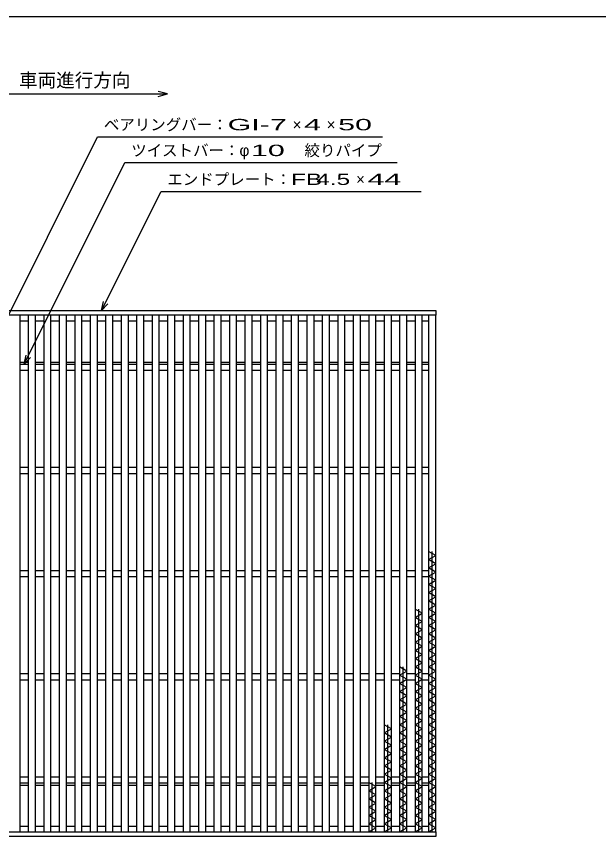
# Model space of a CAD drawing. Units: millimetres, scale not verified. Extents: x -1092 to 1039, y -770 to 632.
# Drawn here: x -710 to -145, y -163 to 632 of the extents above; entities that cross this region are included whole.
import ezdxf
from ezdxf.enums import TextEntityAlignment as Align

# ---------------------------------------------------------------- set-up
doc = ezdxf.new("R2010")
doc.units = ezdxf.units.MM
doc.header["$LTSCALE"] = 6
for name, color, linetype, lineweight in [('0_2', 150, 'Continuous', 25), ('16', 3, 'Continuous', 25), ('22', 4, 'Continuous', 25)]:
    doc.layers.add(name, color=color, linetype=linetype, lineweight=lineweight)
doc.styles.add('ベクトル', font='')
doc.styles.get('ベクトル').set_extended_font_data('ベクトル')

msp = doc.modelspace()

# ---------------------------------------------------------------- linework, layer by layer
at = {"layer": '0_2'}
msp.add_line((-1037.4, 632.1), (1038.6, 632.1), dxfattribs=at)
at = {"layer": '16'}
for p, q in [((-803, 347), (-303, 347)), ((-303, 342.5), (-803, 342.5)), ((-706, 342.5), (-713, 342.5)), ((-706, -158.5), (-706, 342.5)), ((-698, 342.5), (-698, -158.5)), ((-691, 342.5), (-698, 342.5)), ((-691, -158.5), (-691, 342.5)), ((-683, 342.5), (-683, -158.5)), ((-676, 342.5), (-683, 342.5)), ((-676, -158.5), (-676, 342.5)), ((-668, 342.5), (-668, -158.5)), ((-661, 342.5), (-668, 342.5)), ((-661, -158.5), (-661, 342.5)), ((-653, 342.5), (-653, -158.5)), ((-646, 342.5), (-653, 342.5)), ((-646, -158.5), (-646, 342.5)), ((-638, 342.5), (-638, -158.5)), ((-631, 342.5), (-638, 342.5)), ((-631, -158.5), (-631, 342.5)), ((-623, 342.5), (-623, -158.5)), ((-616, 342.5), (-623, 342.5)), ((-616, -158.5), (-616, 342.5)), ((-608, 342.5), (-608, -158.5)), ((-601, 342.5), (-608, 342.5)), ((-601, -158.5), (-601, 342.5)), ((-593, 342.5), (-593, -158.5)), ((-586, 342.5), (-593, 342.5)), ((-586, -158.5), (-586, 342.5)), ((-578, 342.5), (-578, -158.5)), ((-571, 342.5), (-578, 342.5)), ((-571, -158.5), (-571, 342.5)), ((-563, 342.5), (-563, -158.5)), ((-556, 342.5), (-563, 342.5)), ((-556, -158.5), (-556, 342.5)), ((-548, 342.5), (-548, -158.5)), ((-541, 342.5), (-548, 342.5)), ((-541, -158.5), (-541, 342.5)), ((-533, 342.5), (-533, -158.5)), ((-526, 342.5), (-533, 342.5)), ((-526, -158.5), (-526, 342.5)), ((-518, 342.5), (-518, -158.5)), ((-511, 342.5), (-518, 342.5)), ((-511, -158.5), (-511, 342.5)), ((-503, 342.5), (-503, -158.5)), ((-496, 342.5), (-503, 342.5)), ((-496, -158.5), (-496, 342.5)), ((-488, 342.5), (-488, -158.5)), ((-481, 342.5), (-488, 342.5)), ((-481, -158.5), (-481, 342.5)), ((-473, 342.5), (-473, -158.5)), ((-466, 342.5), (-473, 342.5)), ((-466, -158.5), (-466, 342.5)), ((-458, 342.5), (-458, -158.5)), ((-451, 342.5), (-458, 342.5)), ((-451, -158.5), (-451, 342.5)), ((-443, 342.5), (-443, -158.5)), ((-436, 342.5), (-443, 342.5)), ((-436, -158.5), (-436, 342.5)), ((-428, 342.5), (-428, -158.5)), ((-421, 342.5), (-428, 342.5)), ((-421, -158.5), (-421, 342.5)), ((-413, 342.5), (-413, -158.5)), ((-406, 342.5), (-413, 342.5)), ((-406, -158.5), (-406, 342.5)), ((-398, 342.5), (-398, -158.5)), ((-391, 342.5), (-398, 342.5)), ((-391, -158.5), (-391, 342.5)), ((-383, 342.5), (-383, -158.5)), ((-376, 342.5), (-383, 342.5)), ((-376, -158.5), (-376, 342.5)), ((-368, 342.5), (-368, -158.5)), ((-361, 342.5), (-368, 342.5)), ((-361, -158.5), (-361, 342.5)), ((-353, 342.5), (-353, -158.5)), ((-346, 342.5), (-353, 342.5)), ((-346, -158.5), (-346, 342.5)), ((-338, 342.5), (-338, -158.5)), ((-331, 342.5), (-338, 342.5)), ((-331, -158.5), (-331, 342.5)), ((-323, 342.5), (-323, -158.5)), ((-316, 342.5), (-323, 342.5)), ((-316, -158.5), (-316, 342.5)), ((-310, 342.5), (-310, -158.5)), ((-303, 342.5), (-310, 342.5)), ((-303, 347), (-303, 342.5)), ((-303, -158.5), (-303, 342.5)), ((-706, 337), (-698, 337)), ((-691, 337), (-683, 337)), ((-676, 337), (-668, 337)), ((-661, 337), (-653, 337)), ((-646, 337), (-638, 337)), ((-631, 337), (-623, 337)), ((-616, 337), (-608, 337)), ((-601, 337), (-593, 337)), ((-586, 337), (-578, 337)), ((-571, 337), (-563, 337)), ((-556, 337), (-548, 337)), ((-541, 337), (-533, 337)), ((-526, 337), (-518, 337)), ((-511, 337), (-503, 337)), ((-496, 337), (-488, 337)), ((-481, 337), (-473, 337)), ((-466, 337), (-458, 337)), ((-451, 337), (-443, 337)), ((-436, 337), (-428, 337)), ((-421, 337), (-413, 337)), ((-406, 337), (-398, 337)), ((-391, 337), (-383, 337)), ((-376, 337), (-368, 337)), ((-361, 337), (-353, 337)), ((-346, 337), (-338, 337)), ((-331, 337), (-323, 337)), ((-316, 337), (-310, 337)), ((-706, 297), (-698, 297)), ((-706, 295), (-698, 295)), ((-691, 297), (-683, 297)), ((-691, 295), (-683, 295)), ((-676, 297), (-668, 297)), ((-676, 295), (-668, 295)), ((-661, 297), (-653, 297)), ((-661, 295), (-653, 295)), ((-646, 297), (-638, 297)), ((-646, 295), (-638, 295)), ((-631, 297), (-623, 297)), ((-631, 295), (-623, 295)), ((-616, 297), (-608, 297)), ((-616, 295), (-608, 295)), ((-601, 297), (-593, 297)), ((-601, 295), (-593, 295)), ((-586, 297), (-578, 297)), ((-586, 295), (-578, 295)), ((-571, 297), (-563, 297)), ((-571, 295), (-563, 295)), ((-556, 297), (-548, 297)), ((-556, 295), (-548, 295)), ((-541, 297), (-533, 297)), ((-541, 295), (-533, 295)), ((-526, 297), (-518, 297)), ((-526, 295), (-518, 295)), ((-511, 297), (-503, 297)), ((-511, 295), (-503, 295)), ((-496, 297), (-488, 297)), ((-496, 295), (-488, 295)), ((-481, 297), (-473, 297)), ((-481, 295), (-473, 295)), ((-466, 297), (-458, 297)), ((-466, 295), (-458, 295)), ((-451, 297), (-443, 297)), ((-451, 295), (-443, 295)), ((-436, 297), (-428, 297)), ((-436, 295), (-428, 295)), ((-421, 297), (-413, 297)), ((-421, 295), (-413, 295)), ((-406, 297), (-398, 297)), ((-406, 295), (-398, 295)), ((-391, 297), (-383, 297)), ((-391, 295), (-383, 295)), ((-376, 297), (-368, 297)), ((-376, 295), (-368, 295)), ((-361, 297), (-353, 297)), ((-361, 295), (-353, 295)), ((-346, 297), (-338, 297)), ((-346, 295), (-338, 295)), ((-331, 297), (-323, 297)), ((-331, 295), (-323, 295)), ((-316, 297), (-310, 297)), ((-316, 295), (-310, 295)), ((-706, 289), (-698, 289)), ((-691, 289), (-683, 289)), ((-676, 289), (-668, 289)), ((-661, 289), (-653, 289)), ((-646, 289), (-638, 289)), ((-631, 289), (-623, 289)), ((-616, 289), (-608, 289)), ((-601, 289), (-593, 289)), ((-586, 289), (-578, 289)), ((-571, 289), (-563, 289)), ((-556, 289), (-548, 289)), ((-541, 289), (-533, 289)), ((-526, 289), (-518, 289)), ((-511, 289), (-503, 289)), ((-496, 289), (-488, 289)), ((-481, 289), (-473, 289)), ((-466, 289), (-458, 289)), ((-451, 289), (-443, 289)), ((-436, 289), (-428, 289)), ((-421, 289), (-413, 289)), ((-406, 289), (-398, 289)), ((-391, 289), (-383, 289)), ((-376, 289), (-368, 289)), ((-361, 289), (-353, 289)), ((-346, 289), (-338, 289)), ((-331, 289), (-323, 289)), ((-316, 289), (-310, 289)), ((-706, 195), (-698, 195)), ((-691, 195), (-683, 195)), ((-676, 195), (-668, 195)), ((-661, 195), (-653, 195)), ((-646, 195), (-638, 195)), ((-631, 195), (-623, 195)), ((-616, 195), (-608, 195)), ((-601, 195), (-593, 195)), ((-586, 195), (-578, 195)), ((-571, 195), (-563, 195)), ((-556, 195), (-548, 195)), ((-541, 195), (-533, 195)), ((-526, 195), (-518, 195)), ((-511, 195), (-503, 195)), ((-496, 195), (-488, 195)), ((-481, 195), (-473, 195)), ((-466, 195), (-458, 195)), ((-451, 195), (-443, 195)), ((-436, 195), (-428, 195)), ((-421, 195), (-413, 195)), ((-406, 195), (-398, 195)), ((-391, 195), (-383, 195)), ((-376, 195), (-368, 195)), ((-361, 195), (-353, 195)), ((-346, 195), (-338, 195)), ((-331, 195), (-323, 195)), ((-316, 195), (-310, 195)), ((-706, 189), (-698, 189)), ((-691, 189), (-683, 189)), ((-676, 189), (-668, 189)), ((-661, 189), (-653, 189)), ((-646, 189), (-638, 189)), ((-631, 189), (-623, 189)), ((-616, 189), (-608, 189)), ((-601, 189), (-593, 189)), ((-586, 189), (-578, 189)), ((-571, 189), (-563, 189)), ((-556, 189), (-548, 189)), ((-541, 189), (-533, 189)), ((-526, 189), (-518, 189)), ((-511, 189), (-503, 189)), ((-496, 189), (-488, 189)), ((-481, 189), (-473, 189)), ((-466, 189), (-458, 189)), ((-451, 189), (-443, 189)), ((-436, 189), (-428, 189)), ((-421, 189), (-413, 189)), ((-406, 189), (-398, 189)), ((-391, 189), (-383, 189)), ((-376, 189), (-368, 189)), ((-361, 189), (-353, 189)), ((-346, 189), (-338, 189)), ((-331, 189), (-323, 189)), ((-316, 189), (-310, 189)), ((-303, 109.5), (-310, 113.5)), ((-306.5, -158.5), (-306.5, 113.5)), ((-310, 105.5), (-303, 109.5)), ((-303, 101.5), (-310, 105.5)), ((-310, 97.5), (-303, 101.5)), ((-303, 93.5), (-310, 97.5)), ((-706, 95), (-698, 95)), ((-706, 89), (-698, 89)), ((-691, 95), (-683, 95)), ((-691, 89), (-683, 89)), ((-676, 95), (-668, 95)), ((-676, 89), (-668, 89)), ((-661, 95), (-653, 95)), ((-661, 89), (-653, 89)), ((-646, 95), (-638, 95)), ((-646, 89), (-638, 89)), ((-631, 95), (-623, 95)), ((-631, 89), (-623, 89)), ((-616, 95), (-608, 95)), ((-616, 89), (-608, 89)), ((-601, 95), (-593, 95)), ((-601, 89), (-593, 89)), ((-586, 95), (-578, 95)), ((-586, 89), (-578, 89)), ((-571, 95), (-563, 95)), ((-571, 89), (-563, 89)), ((-556, 95), (-548, 95)), ((-556, 89), (-548, 89)), ((-541, 95), (-533, 95)), ((-541, 89), (-533, 89)), ((-526, 95), (-518, 95)), ((-526, 89), (-518, 89)), ((-511, 95), (-503, 95)), ((-511, 89), (-503, 89)), ((-496, 95), (-488, 95)), ((-496, 89), (-488, 89)), ((-481, 95), (-473, 95)), ((-481, 89), (-473, 89)), ((-466, 95), (-458, 95)), ((-466, 89), (-458, 89)), ((-451, 95), (-443, 95)), ((-451, 89), (-443, 89)), ((-436, 95), (-428, 95)), ((-436, 89), (-428, 89)), ((-421, 95), (-413, 95)), ((-421, 89), (-413, 89)), ((-406, 95), (-398, 95)), ((-406, 89), (-398, 89)), ((-391, 95), (-383, 95)), ((-391, 89), (-383, 89)), ((-376, 95), (-368, 95)), ((-376, 89), (-368, 89)), ((-361, 95), (-353, 95)), ((-361, 89), (-353, 89)), ((-346, 95), (-338, 95)), ((-346, 89), (-338, 89)), ((-331, 95), (-323, 95)), ((-331, 89), (-323, 89)), ((-316, 95), (-310, 95)), ((-316, 89), (-310, 89)), ((-310, 89.5), (-303, 93.5)), ((-303, 85.5), (-310, 89.5)), ((-310, 81.5), (-303, 85.5)), ((-303, 77.5), (-310, 81.5)), ((-310, 73.5), (-303, 77.5)), ((-303, 69.5), (-310, 73.5)), ((-310, 65.5), (-303, 69.5)), ((-303, 61.5), (-310, 65.5)), ((-316, 53.5), (-323, 57.5)), ((-319.5, -158.5), (-319.5, 57.5)), ((-310, 57.5), (-303, 61.5)), ((-303, 53.5), (-310, 57.5)), ((-323, 49.5), (-316, 53.5)), ((-316, 45.5), (-323, 49.5)), ((-310, 49.5), (-303, 53.5)), ((-303, 45.5), (-310, 49.5)), ((-323, 41.5), (-316, 45.5)), ((-316, 37.5), (-323, 41.5)), ((-310, 41.5), (-303, 45.5)), ((-303, 37.5), (-310, 41.5)), ((-323, 33.5), (-316, 37.5)), ((-316, 29.5), (-323, 33.5)), ((-310, 33.5), (-303, 37.5)), ((-303, 29.5), (-310, 33.5)), ((-323, 25.5), (-316, 29.5)), ((-316, 21.5), (-323, 25.5)), ((-310, 25.5), (-303, 29.5)), ((-303, 21.5), (-310, 25.5)), ((-323, 17.5), (-316, 21.5)), ((-316, 13.5), (-323, 17.5)), ((-310, 17.5), (-303, 21.5)), ((-303, 13.5), (-310, 17.5)), ((-323, 9.5), (-316, 13.5)), ((-316, 5.5), (-323, 9.5)), ((-310, 9.5), (-303, 13.5)), ((-303, 5.5), (-310, 9.5)), ((-331, -2.5), (-338, 1.5)), ((-334.5, -158.5), (-334.5, 1.5)), ((-323, 1.5), (-316, 5.5)), ((-316, -2.5), (-323, 1.5)), ((-310, 1.5), (-303, 5.5)), ((-303, -2.5), (-310, 1.5)), ((-706, -5), (-698, -5)), ((-691, -5), (-683, -5)), ((-676, -5), (-668, -5)), ((-661, -5), (-653, -5)), ((-646, -5), (-638, -5)), ((-631, -5), (-623, -5)), ((-616, -5), (-608, -5)), ((-601, -5), (-593, -5)), ((-586, -5), (-578, -5)), ((-571, -5), (-563, -5)), ((-556, -5), (-548, -5)), ((-541, -5), (-533, -5)), ((-526, -5), (-518, -5)), ((-511, -5), (-503, -5)), ((-496, -5), (-488, -5)), ((-481, -5), (-473, -5)), ((-466, -5), (-458, -5)), ((-451, -5), (-443, -5)), ((-436, -5), (-428, -5)), ((-421, -5), (-413, -5)), ((-406, -5), (-398, -5)), ((-391, -5), (-383, -5)), ((-376, -5), (-368, -5)), ((-361, -5), (-353, -5)), ((-346, -5), (-338, -5)), ((-338, -6.5), (-331, -2.5)), ((-331, -10.5), (-338, -6.5)), ((-331, -5), (-323, -5)), ((-323, -6.5), (-316, -2.5)), ((-316, -10.5), (-323, -6.5)), ((-316, -5), (-310, -5)), ((-310, -6.5), (-303, -2.5)), ((-303, -10.5), (-310, -6.5)), ((-706, -11), (-698, -11)), ((-691, -11), (-683, -11)), ((-676, -11), (-668, -11)), ((-661, -11), (-653, -11)), ((-646, -11), (-638, -11)), ((-631, -11), (-623, -11)), ((-616, -11), (-608, -11)), ((-601, -11), (-593, -11)), ((-586, -11), (-578, -11)), ((-571, -11), (-563, -11)), ((-556, -11), (-548, -11)), ((-541, -11), (-533, -11)), ((-526, -11), (-518, -11)), ((-511, -11), (-503, -11)), ((-496, -11), (-488, -11)), ((-481, -11), (-473, -11)), ((-466, -11), (-458, -11)), ((-451, -11), (-443, -11)), ((-436, -11), (-428, -11)), ((-421, -11), (-413, -11)), ((-406, -11), (-398, -11)), ((-391, -11), (-383, -11)), ((-376, -11), (-368, -11)), ((-361, -11), (-353, -11)), ((-346, -11), (-338, -11)), ((-338, -14.5), (-331, -10.5)), ((-331, -18.5), (-338, -14.5)), ((-331, -11), (-323, -11)), ((-323, -14.5), (-316, -10.5)), ((-316, -18.5), (-323, -14.5)), ((-316, -11), (-310, -11)), ((-310, -14.5), (-303, -10.5)), ((-303, -18.5), (-310, -14.5)), ((-338, -22.5), (-331, -18.5)), ((-331, -26.5), (-338, -22.5)), ((-323, -22.5), (-316, -18.5)), ((-316, -26.5), (-323, -22.5)), ((-310, -22.5), (-303, -18.5)), ((-303, -26.5), (-310, -22.5)), ((-338, -30.5), (-331, -26.5)), ((-331, -34.5), (-338, -30.5)), ((-323, -30.5), (-316, -26.5)), ((-316, -34.5), (-323, -30.5)), ((-310, -30.5), (-303, -26.5)), ((-303, -34.5), (-310, -30.5)), ((-338, -38.5), (-331, -34.5)), ((-331, -42.5), (-338, -38.5)), ((-323, -38.5), (-316, -34.5)), ((-316, -42.5), (-323, -38.5)), ((-310, -38.5), (-303, -34.5)), ((-303, -42.5), (-310, -38.5)), ((-338, -46.5), (-331, -42.5)), ((-331, -50.5), (-338, -46.5)), ((-323, -46.5), (-316, -42.5)), ((-316, -50.5), (-323, -46.5)), ((-310, -46.5), (-303, -42.5)), ((-303, -50.5), (-310, -46.5)), ((-346, -58.5), (-353, -54.5)), ((-349.5, -158.5), (-349.5, -54.5)), ((-338, -54.5), (-331, -50.5)), ((-331, -58.5), (-338, -54.5)), ((-323, -54.5), (-316, -50.5)), ((-316, -58.5), (-323, -54.5)), ((-310, -54.5), (-303, -50.5)), ((-303, -58.5), (-310, -54.5)), ((-353, -62.5), (-346, -58.5)), ((-346, -66.5), (-353, -62.5)), ((-338, -62.5), (-331, -58.5)), ((-331, -66.5), (-338, -62.5)), ((-323, -62.5), (-316, -58.5)), ((-316, -66.5), (-323, -62.5)), ((-310, -62.5), (-303, -58.5)), ((-303, -66.5), (-310, -62.5)), ((-353, -70.5), (-346, -66.5)), ((-346, -74.5), (-353, -70.5)), ((-338, -70.5), (-331, -66.5)), ((-331, -74.5), (-338, -70.5)), ((-323, -70.5), (-316, -66.5)), ((-316, -74.5), (-323, -70.5)), ((-310, -70.5), (-303, -66.5)), ((-303, -74.5), (-310, -70.5)), ((-353, -78.5), (-346, -74.5)), ((-346, -82.5), (-353, -78.5)), ((-338, -78.5), (-331, -74.5)), ((-331, -82.5), (-338, -78.5)), ((-323, -78.5), (-316, -74.5)), ((-316, -82.5), (-323, -78.5)), ((-310, -78.5), (-303, -74.5)), ((-303, -82.5), (-310, -78.5)), ((-353, -86.5), (-346, -82.5)), ((-346, -90.5), (-353, -86.5)), ((-338, -86.5), (-331, -82.5)), ((-331, -90.5), (-338, -86.5)), ((-323, -86.5), (-316, -82.5)), ((-316, -90.5), (-323, -86.5)), ((-310, -86.5), (-303, -82.5)), ((-303, -90.5), (-310, -86.5)), ((-353, -94.5), (-346, -90.5)), ((-346, -98.5), (-353, -94.5)), ((-338, -94.5), (-331, -90.5)), ((-331, -98.5), (-338, -94.5)), ((-323, -94.5), (-316, -90.5)), ((-316, -98.5), (-323, -94.5)), ((-310, -94.5), (-303, -90.5)), ((-303, -98.5), (-310, -94.5)), ((-353, -102.5), (-346, -98.5)), ((-346, -106.5), (-353, -102.5)), ((-338, -102.5), (-331, -98.5)), ((-331, -106.5), (-338, -102.5)), ((-323, -102.5), (-316, -98.5)), ((-316, -106.5), (-323, -102.5)), ((-310, -102.5), (-303, -98.5)), ((-303, -106.5), (-310, -102.5)), ((-706, -105), (-698, -105)), ((-706, -111), (-698, -111)), ((-691, -105), (-683, -105)), ((-691, -111), (-683, -111)), ((-676, -105), (-668, -105)), ((-676, -111), (-668, -111)), ((-661, -105), (-653, -105)), ((-661, -111), (-653, -111)), ((-646, -105), (-638, -105)), ((-646, -111), (-638, -111)), ((-631, -105), (-623, -105)), ((-631, -111), (-623, -111)), ((-616, -105), (-608, -105)), ((-616, -111), (-608, -111)), ((-601, -105), (-593, -105)), ((-601, -111), (-593, -111)), ((-586, -105), (-578, -105)), ((-586, -111), (-578, -111)), ((-571, -105), (-563, -105)), ((-571, -111), (-563, -111)), ((-556, -105), (-548, -105)), ((-556, -111), (-548, -111)), ((-541, -105), (-533, -105)), ((-541, -111), (-533, -111)), ((-526, -105), (-518, -105)), ((-526, -111), (-518, -111)), ((-511, -105), (-503, -105)), ((-511, -111), (-503, -111)), ((-496, -105), (-488, -105)), ((-496, -111), (-488, -111)), ((-481, -105), (-473, -105)), ((-481, -111), (-473, -111)), ((-466, -105), (-458, -105)), ((-466, -111), (-458, -111)), ((-451, -105), (-443, -105)), ((-451, -111), (-443, -111)), ((-436, -105), (-428, -105)), ((-436, -111), (-428, -111)), ((-421, -105), (-413, -105)), ((-421, -111), (-413, -111)), ((-406, -105), (-398, -105)), ((-406, -111), (-398, -111)), ((-391, -105), (-383, -105)), ((-391, -111), (-383, -111)), ((-376, -105), (-368, -105)), ((-376, -111), (-368, -111)), ((-361, -114.5), (-368, -110.5)), ((-364.5, -158.5), (-364.5, -110.5)), ((-361, -105), (-353, -105)), ((-361, -111), (-353, -111)), ((-353, -110.5), (-346, -106.5)), ((-346, -114.5), (-353, -110.5)), ((-346, -105), (-338, -105)), ((-346, -111), (-338, -111)), ((-338, -110.5), (-331, -106.5)), ((-331, -114.5), (-338, -110.5)), ((-331, -105), (-323, -105)), ((-331, -111), (-323, -111)), ((-323, -110.5), (-316, -106.5)), ((-316, -114.5), (-323, -110.5)), ((-316, -105), (-310, -105)), ((-316, -111), (-310, -111)), ((-310, -110.5), (-303, -106.5)), ((-303, -114.5), (-310, -110.5)), ((-706, -113), (-698, -113)), ((-691, -113), (-683, -113)), ((-676, -113), (-668, -113)), ((-661, -113), (-653, -113)), ((-646, -113), (-638, -113)), ((-631, -113), (-623, -113)), ((-616, -113), (-608, -113)), ((-601, -113), (-593, -113)), ((-586, -113), (-578, -113)), ((-571, -113), (-563, -113)), ((-556, -113), (-548, -113)), ((-541, -113), (-533, -113)), ((-526, -113), (-518, -113)), ((-511, -113), (-503, -113)), ((-496, -113), (-488, -113)), ((-481, -113), (-473, -113)), ((-466, -113), (-458, -113)), ((-451, -113), (-443, -113)), ((-436, -113), (-428, -113)), ((-421, -113), (-413, -113)), ((-406, -113), (-398, -113)), ((-391, -113), (-383, -113)), ((-376, -113), (-368, -113)), ((-368, -118.5), (-361, -114.5)), ((-361, -122.5), (-368, -118.5)), ((-361, -113), (-353, -113)), ((-353, -118.5), (-346, -114.5)), ((-346, -122.5), (-353, -118.5)), ((-346, -113), (-338, -113)), ((-338, -118.5), (-331, -114.5)), ((-331, -122.5), (-338, -118.5)), ((-331, -113), (-323, -113)), ((-323, -118.5), (-316, -114.5)), ((-316, -122.5), (-323, -118.5)), ((-316, -113), (-310, -113)), ((-310, -118.5), (-303, -114.5)), ((-303, -122.5), (-310, -118.5)), ((-368, -126.5), (-361, -122.5)), ((-361, -130.5), (-368, -126.5)), ((-353, -126.5), (-346, -122.5)), ((-346, -130.5), (-353, -126.5)), ((-338, -126.5), (-331, -122.5)), ((-331, -130.5), (-338, -126.5)), ((-323, -126.5), (-316, -122.5)), ((-316, -130.5), (-323, -126.5)), ((-310, -126.5), (-303, -122.5)), ((-303, -130.5), (-310, -126.5)), ((-368, -134.5), (-361, -130.5)), ((-361, -138.5), (-368, -134.5)), ((-353, -134.5), (-346, -130.5)), ((-346, -138.5), (-353, -134.5)), ((-338, -134.5), (-331, -130.5)), ((-331, -138.5), (-338, -134.5)), ((-323, -134.5), (-316, -130.5)), ((-316, -138.5), (-323, -134.5)), ((-310, -134.5), (-303, -130.5)), ((-303, -138.5), (-310, -134.5)), ((-368, -142.5), (-361, -138.5)), ((-361, -146.5), (-368, -142.5)), ((-353, -142.5), (-346, -138.5)), ((-346, -146.5), (-353, -142.5)), ((-338, -142.5), (-331, -138.5)), ((-331, -146.5), (-338, -142.5)), ((-323, -142.5), (-316, -138.5)), ((-316, -146.5), (-323, -142.5)), ((-310, -142.5), (-303, -138.5)), ((-303, -146.5), (-310, -142.5)), ((-368, -150.5), (-361, -146.5)), ((-361, -154.5), (-368, -150.5)), ((-353, -150.5), (-346, -146.5)), ((-346, -154.5), (-353, -150.5)), ((-338, -150.5), (-331, -146.5)), ((-331, -154.5), (-338, -150.5)), ((-323, -150.5), (-316, -146.5)), ((-316, -154.5), (-323, -150.5)), ((-310, -150.5), (-303, -146.5)), ((-303, -154.5), (-310, -150.5)), ((-803, -158.5), (-303, -158.5)), ((-713, -158.5), (-706, -158.5)), ((-706, -153), (-698, -153)), ((-698, -158.5), (-691, -158.5)), ((-691, -153), (-683, -153)), ((-683, -158.5), (-676, -158.5)), ((-676, -153), (-668, -153)), ((-668, -158.5), (-661, -158.5)), ((-661, -153), (-653, -153)), ((-653, -158.5), (-646, -158.5)), ((-646, -153), (-638, -153)), ((-638, -158.5), (-631, -158.5)), ((-631, -153), (-623, -153)), ((-623, -158.5), (-616, -158.5)), ((-616, -153), (-608, -153)), ((-608, -158.5), (-601, -158.5)), ((-601, -153), (-593, -153)), ((-593, -158.5), (-586, -158.5)), ((-586, -153), (-578, -153)), ((-578, -158.5), (-571, -158.5)), ((-571, -153), (-563, -153)), ((-563, -158.5), (-556, -158.5)), ((-556, -153), (-548, -153)), ((-548, -158.5), (-541, -158.5)), ((-541, -153), (-533, -153)), ((-533, -158.5), (-526, -158.5)), ((-526, -153), (-518, -153)), ((-518, -158.5), (-511, -158.5)), ((-511, -153), (-503, -153)), ((-503, -158.5), (-496, -158.5)), ((-496, -153), (-488, -153)), ((-488, -158.5), (-481, -158.5)), ((-481, -153), (-473, -153)), ((-473, -158.5), (-466, -158.5)), ((-466, -153), (-458, -153)), ((-458, -158.5), (-451, -158.5)), ((-451, -153), (-443, -153)), ((-443, -158.5), (-436, -158.5)), ((-436, -153), (-428, -153)), ((-428, -158.5), (-421, -158.5)), ((-421, -153), (-413, -153)), ((-413, -158.5), (-406, -158.5)), ((-406, -153), (-398, -153)), ((-398, -158.5), (-391, -158.5)), ((-391, -153), (-383, -153)), ((-383, -158.5), (-376, -158.5)), ((-376, -153), (-368, -153)), ((-368, -158.5), (-361, -154.5)), ((-368, -158.5), (-361, -158.5)), ((-361, -153), (-353, -153)), ((-353, -158.5), (-346, -154.5)), ((-353, -158.5), (-346, -158.5)), ((-346, -153), (-338, -153)), ((-338, -158.5), (-331, -154.5)), ((-338, -158.5), (-331, -158.5)), ((-331, -153), (-323, -153)), ((-323, -158.5), (-316, -154.5)), ((-323, -158.5), (-316, -158.5)), ((-316, -153), (-310, -153)), ((-310, -158.5), (-303, -154.5)), ((-310, -158.5), (-303, -158.5)), ((-303, -158.5), (-303, -163)), ((-303, -163), (-803, -163))]:
    msp.add_line(p, q, dxfattribs=at)
at = {"layer": '22'}
for p, q in [((-743, 557), (-563, 557)), ((-563, 557), (-572, 559.4)), ((-572, 554.6), (-563, 557)), ((-766, 245), (-630.75, 515.5)), ((-630.75, 515.5), (-354.75, 515.5)), ((-702, 295), (-604.25, 490.5)), ((-604.25, 490.5), (-340.25, 490.5)), ((-627, 347), (-569.25, 462.5)), ((-569.25, 462.5), (-317.25, 462.5)), ((-627, 347), (-625.2, 355.76)), ((-627, 347), (-621, 353.6)), ((-702, 295), (-700.2, 303.76)), ((-702, 295), (-696, 301.6))]:
    msp.add_line(p, q, dxfattribs=at)

# ---------------------------------------------------------------- texts
at = {"layer": '22', "color": 2, "style": 'ベクトル'}
for s, height, p in [('車両進行方向', 13.2, (-707, 570.2)), ('ベアリングバー：', 11, (-624.75, 527.2)), ('×', 11, (-441.75, 527.2)), ('×', 11, (-408.75, 527.2)), ('ツイストバー：', 11, (-598.25, 502.2)), ('絞りパイプ', 11, (-430.25, 502.2)), ('φ', 11, (-493.25, 502.2)), ('エンドプレート：', 11, (-563.25, 474.2)), ('×', 11, (-380.25, 474.2))]:
    msp.add_text(s, height=height, dxfattribs=at).set_placement(p, align=Align.MIDDLE_LEFT)
for s, width, p in [('GI-', 2, (-504.75, 527.2)), (' 50 ', 2, (-405.75, 527.2)), (' 7 ', 2, (-471.75, 527.2)), (' 4 ', 2, (-438.75, 527.2)), (' 10 ', 2, (-490.25, 502.2)), ('FB', 1.6, (-443.25, 474.2)), (' 4.5 ', 1.6, (-425.25, 474.2)), (' 44 ', 2, (-377.25, 474.2))]:
    msp.add_text(s, height=11, dxfattribs=dict(at, width=width)).set_placement(p, align=Align.MIDDLE_LEFT)

doc.saveas('drawing.dxf')
